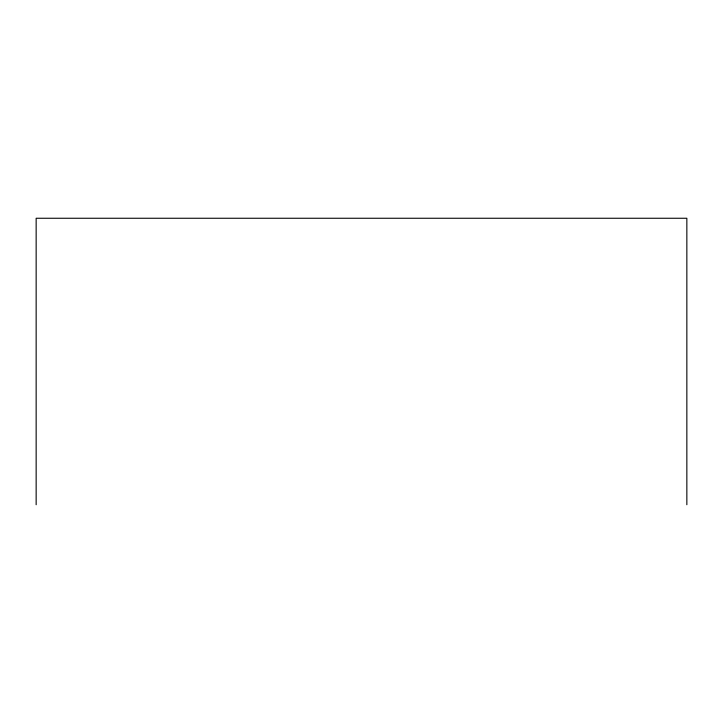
<?xml version="1.0" encoding="UTF-8"?>
<svg xmlns="http://www.w3.org/2000/svg" width="723" height="723" viewBox="0 0 723 723"><rect width="100%" height="100%" fill="white"/><g stroke="black" fill="none" stroke-linecap="round" stroke-linejoin="round"><path stroke-width="1.08" d="M686.85 504.744L686.85 218.256L36.15 218.256L36.15 504.744"/></g></svg>
